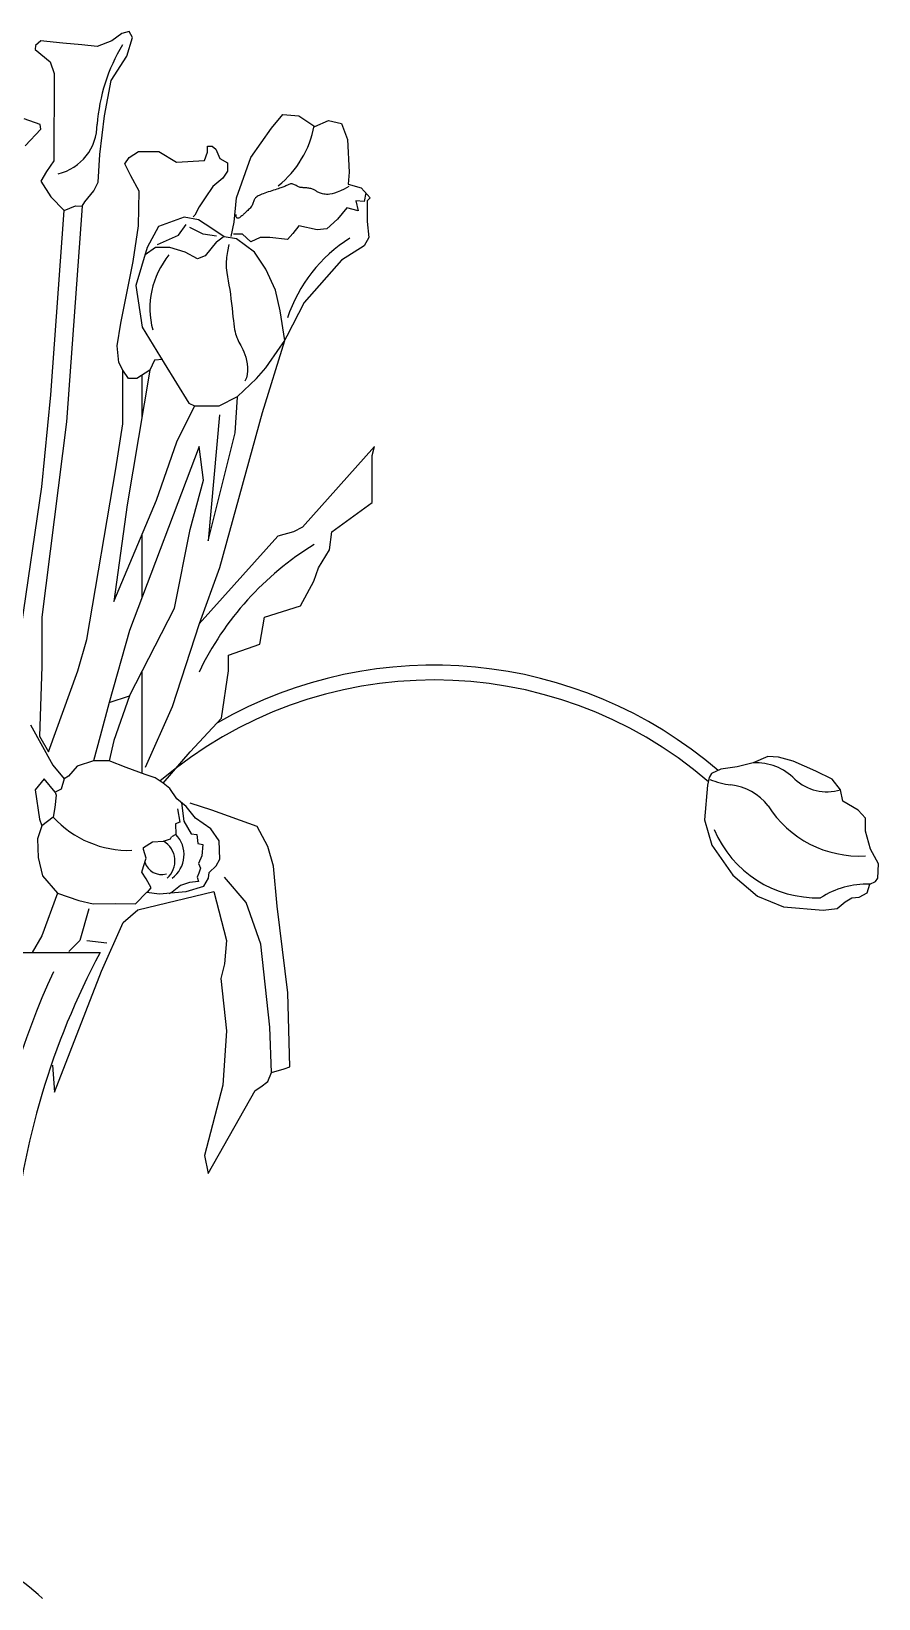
# Model space of a CAD drawing. Header units: inches. Extents: x 6 to 48.5, y 12.5 to 37.3.
# Drawn here: x 7.2609 to 7.5129, y 20.0992 to 20.5656 of the extents above; entities that cross this region are included whole.
import ezdxf

# ---------------------------------------------------------------- set-up
doc = ezdxf.new("R2010")
doc.units = ezdxf.units.IN
doc.header["$MEASUREMENT"] = 0
doc.layers.add('02', color=2, linetype='Continuous')

msp = doc.modelspace()

# ---------------------------------------------------------------- linework, layer by layer
at = {"layer": '02'}
for p, q in [((7.287791503804225, 20.56490517927402), (7.284772337159563, 20.56272687083644)), ((7.289972008766096, 20.56557542801844), (7.287791503804225, 20.56490517927402)), ((7.289301081655037, 20.55820269799976), (7.290978405020621, 20.56373224396036)), ((7.290978405020621, 20.56373224396036), (7.289972008766096, 20.56557542801844)), ((7.262128570560787, 20.56138637956125), (7.261960846932094, 20.56021344424759)), ((7.261960846932094, 20.56021344424759), (7.266489591543984, 20.55652708235963)), ((7.263638159354638, 20.56272687083644), (7.262128570560787, 20.56138637956125)), ((7.265483206232499, 20.56255930864669), (7.263638159354638, 20.56272687083644)), ((7.270179685299706, 20.56205662209201), (7.265483206232499, 20.56255930864669)), ((7.275882560621437, 20.561553941751), (7.270179685299706, 20.56205662209201)), ((7.280411316176366, 20.56105125518176), (7.275882560621437, 20.561553941751)), ((7.284772337159563, 20.56272687083644), (7.280411316176366, 20.56105125518176)), ((7.266489591543984, 20.55652708235963), (7.267663711310785, 20.55300828264687)), ((7.28460460258783, 20.55099753639903), (7.289301081655037, 20.55820269799976)), ((7.267663711310785, 20.55300828264687), (7.267495987682093, 20.52703618095499)), ((7.282591821138237, 20.54044113727529), (7.28460460258783, 20.55099753639903)), ((7.281249966799702, 20.52887936501308), (7.282591821138237, 20.54044113727529)), ((7.332283462375823, 20.53680869928455), (7.335675439658996, 20.54087495422815)), ((7.335675439658996, 20.54087495422815), (7.340424212139521, 20.5404231501913)), ((7.340424212139521, 20.5404231501913), (7.345172973677006, 20.53726050953507)), ((7.263502097550269, 20.53790406999421), (7.258711369453419, 20.53955437809297)), ((7.259041773948308, 20.53146788703695), (7.263667294267986, 20.53641879892045)), ((7.263667294267986, 20.53641879892045), (7.263502097550269, 20.53790406999421)), ((7.326177916584026, 20.52799848336387), (7.332283462375823, 20.53680869928455)), ((7.345172973677006, 20.53726050953507), (7.349243348558854, 20.53906773188161)), ((7.349243348558854, 20.53906773188161), (7.353087587260131, 20.53816411759423)), ((7.353087587260131, 20.53816411759423), (7.354896632932547, 20.53342015661717)), ((7.313288405399259, 20.52957980369926), (7.313288405399259, 20.53138703225947)), ((7.313288405399259, 20.53138703225947), (7.314645200596612, 20.53138703225947)), ((7.314645200596612, 20.53138703225947), (7.315775859729808, 20.53048341797209)), ((7.354896632932547, 20.53342015661717), (7.355348894350652, 20.52370632640911)), ((7.267495987682093, 20.52703618095499), (7.265315471777182, 20.52385250562171)), ((7.280746774260376, 20.52066883028844), (7.281249966799702, 20.52887936501308)), ((7.288640052873131, 20.52619126103188), (7.289996848186899, 20.52799848336387)), ((7.290449109605003, 20.52257681633879), (7.288640052873131, 20.52619126103188)), ((7.289996848186899, 20.52799848336387), (7.292710427754979, 20.52980571192408)), ((7.292710427754979, 20.52980571192408), (7.298815973546777, 20.52980571192408)), ((7.298815973546777, 20.52980571192408), (7.304017007561821, 20.52664306505418)), ((7.304017007561821, 20.52664306505418), (7.312383882446635, 20.52709487530471)), ((7.312383882446635, 20.52709487530471), (7.313288405399259, 20.52957980369926)), ((7.315775859729808, 20.53048341797209), (7.316906507803548, 20.52777258135272)), ((7.316906507803548, 20.52777258135272), (7.319167825953524, 20.52641716304303)), ((7.319167825953524, 20.52641716304303), (7.319167825953524, 20.52393223464848)), ((7.321881405521605, 20.51602562678697), (7.326177916584026, 20.52799848336387)), ((7.265315471777182, 20.52385250562171), (7.263638159354638, 20.52100395466793)), ((7.292936552992511, 20.51805875114466), (7.290449109605003, 20.52257681633879)), ((7.317811041699212, 20.52189910407712), (7.314871325834144, 20.5194141694689)), ((7.319167825953524, 20.52393223464848), (7.317811041699212, 20.52189910407712)), ((7.355348894350652, 20.52370632640911), (7.35512276911312, 20.52009188173058)), ((7.263638159354638, 20.52100395466793), (7.266657325999301, 20.5163122196415)), ((7.276721222304229, 20.5148041599629), (7.279404919921841, 20.51815539748592)), ((7.279404919921841, 20.51815539748592), (7.280746774260376, 20.52066883028844)), ((7.292710427754979, 20.50766721490315), (7.292936552992511, 20.51805875114466)), ((7.314871325834144, 20.5194141694689), (7.312610007684167, 20.51602562678697)), ((7.32832485563257, 20.51660947430598), (7.328037776496682, 20.51643842333821)), ((7.328648875329133, 20.51677454101688), (7.32832485563257, 20.51660947430598)), ((7.329010085064407, 20.51693661559208), (7.328648875329133, 20.51677454101688)), ((7.329408734549258, 20.51709869019639), (7.329010085064407, 20.51693661559208)), ((7.32984507349455, 20.5172637569655), (7.329408734549258, 20.51709869019639)), ((7.330317687337708, 20.51743393535677), (7.32984507349455, 20.5172637569655)), ((7.330818505935792, 20.51760785395406), (7.330317687337708, 20.51743393535677)), ((7.331337794872422, 20.51778326866285), (7.330818505935792, 20.51760785395406)), ((7.331865819731217, 20.51795793535954), (7.331337794872422, 20.51778326866285)), ((7.332392846328627, 20.51812960994964), (7.331865819731217, 20.51795793535954)), ((7.332909140131857, 20.51829604830952), (7.332392846328627, 20.51812960994964)), ((7.333404966957357, 20.51845500634469), (7.332909140131857, 20.51829604830952)), ((7.333870592388745, 20.5186042399461), (7.333404966957357, 20.51845500634469)), ((7.334298570152793, 20.51874225303133), (7.333870592388745, 20.5186042399461)), ((7.334690605617549, 20.51887054166825), (7.334298570152793, 20.51874225303133)), ((7.33505069264346, 20.51899134995135), (7.334690605617549, 20.51887054166825)), ((7.335382824508894, 20.51910692197513), (7.33505069264346, 20.51899134995135)), ((7.335690994957883, 20.51921950183411), (7.335382824508894, 20.51910692197513)), ((7.335979197618041, 20.51933133363734), (7.335690994957883, 20.51921950183411)), ((7.336251425884154, 20.51944466146476), (7.335979197618041, 20.51933133363734)), ((7.336511673383836, 20.51956172942543), (7.336251425884154, 20.51944466146476)), ((7.336763517792757, 20.51968336865199), (7.336511673383836, 20.51956172942543)), ((7.337008872513149, 20.51980475847328), (7.336763517792757, 20.51968336865199)), ((7.33724923534454, 20.51991966527082), (7.337008872513149, 20.51980475847328)), ((7.337486103737216, 20.52002185541157), (7.33724923534454, 20.51991966527082)), ((7.337720975374292, 20.52010509524795), (7.337486103737216, 20.52002185541157)), ((7.337955347822469, 20.52016315117605), (7.337720975374292, 20.52010509524795)), ((7.338190718532029, 20.52018978956282), (7.337955347822469, 20.52016315117605)), ((7.338428585418921, 20.52017877677524), (7.338190718532029, 20.52018978956282)), ((7.338669988188382, 20.52012641418211), (7.338428585418921, 20.52017877677524)), ((7.338914136613209, 20.52003914323238), (7.338669988188382, 20.52012641418211)), ((7.339159782604735, 20.5199259403477), (7.338914136613209, 20.52003914323238)), ((7.339405678190712, 20.5197957819643), (7.339159782604735, 20.5199259403477)), ((7.339650575515304, 20.5196576445184), (7.339405678190712, 20.5197957819643)), ((7.339893226489846, 20.51952050444622), (7.339650575515304, 20.5196576445184)), ((7.340132383142087, 20.51939333816942), (7.339893226489846, 20.51952050444622)), ((7.340366797383364, 20.51928512213878), (7.340132383142087, 20.51939333816942)), ((7.340595887020651, 20.51920258866691), (7.340366797383364, 20.51928512213878)), ((7.340821731930088, 20.51914349365931), (7.340595887020651, 20.51920258866691)), ((7.341047077650625, 20.51910334889787), (7.340821731930088, 20.51914349365931)), ((7.341274669837627, 20.51907766614992), (7.341047077650625, 20.51910334889787)), ((7.34150725414646, 20.51906195721191), (7.341274669837627, 20.51907766614992)), ((7.341747575883243, 20.51905173386573), (7.34150725414646, 20.51906195721191)), ((7.341998380936172, 20.51904250787872), (7.341747575883243, 20.51905173386573)), ((7.342262414844196, 20.51902979106186), (7.341998380936172, 20.51904250787872)), ((7.342541133380916, 20.51900980164889), (7.342262414844196, 20.51902979106186)), ((7.342830834306266, 20.51898158382634), (7.342541133380916, 20.51900980164889)), ((7.343126525614831, 20.51894488826171), (7.342830834306266, 20.51898158382634)), ((7.343423215417612, 20.51889946560793), (7.343126525614831, 20.51894488826171)), ((7.343715911476362, 20.51884506650337), (7.343423215417612, 20.51889946560793)), ((7.343999622134913, 20.51878144164463), (7.343715911476362, 20.51884506650337)), ((7.344269355038602, 20.51870834164098), (7.343999622134913, 20.51878144164463)), ((7.344520118531261, 20.51862551718902), (7.344269355038602, 20.51870834164098)), ((7.344748626091938, 20.51853300983445), (7.344520118531261, 20.51862551718902)), ((7.344958413603205, 20.5184320247378), (7.344748626091938, 20.51853300983445)), ((7.345154722781341, 20.51832405798147), (7.344958413603205, 20.5184320247378)), ((7.345342795109797, 20.51821060561876), (7.345154722781341, 20.51832405798147)), ((7.345527872188438, 20.51809316371752), (7.345342795109797, 20.51821060561876)), ((7.345715195733543, 20.51797322836016), (7.345527872188438, 20.51809316371752)), ((7.345910006995734, 20.51785229559998), (7.345715195733543, 20.51797322836016)), ((7.34611754792412, 20.51773186151938), (7.345910006995734, 20.51785229559998)), ((7.346342685494061, 20.51761360919287), (7.34611754792412, 20.51773186151938)), ((7.346588789230633, 20.51749996975074), (7.346342685494061, 20.51761360919287)), ((7.346858854383651, 20.51739356132991), (7.346588789230633, 20.51749996975074)), ((7.347155875970099, 20.51729700208186), (7.346858854383651, 20.51739356132991)), ((7.347482849472623, 20.51721291012897), (7.347155875970099, 20.51729700208186)), ((7.347842769675378, 20.51714390362273), (7.347482849472623, 20.51721291012897)), ((7.348238631944593, 20.51709260070008), (7.347842769675378, 20.51714390362273)), ((7.348673431413669, 20.51706161951249), (7.348238631944593, 20.51709260070008)), ((7.349152784074146, 20.51705652877233), (7.348673431413669, 20.51706161951249)), ((7.349692788884465, 20.51709469955192), (7.349152784074146, 20.51705652877233)), ((7.35031216601045, 20.51719645348446), (7.349692788884465, 20.51709469955192)), ((7.351029635268684, 20.5173821122177), (7.35031216601045, 20.51719645348446)), ((7.351863916592162, 20.5176719973994), (7.351029635268684, 20.5173821122177)), ((7.352833729797464, 20.51808643064821), (7.351863916592162, 20.5176719973994)), ((7.353957795050416, 20.51864573364098), (7.352833729797464, 20.51808643064821)), ((7.355254832051184, 20.51937022801091), (7.353957795050416, 20.51864573364098)), ((7.35512276911312, 20.52009188173058), (7.358967007814396, 20.51896236543204)), ((7.358967007814396, 20.51896236543204), (7.361680587382477, 20.51602562678697)), ((7.360323797656644, 20.51749399611678), (7.359871530650604, 20.51489611050298)), ((7.266628048244353, 20.45742729331202), (7.270641350747507, 20.51222032752655)), ((7.266657325999301, 20.5163122196415), (7.270641350747507, 20.51222032752655)), ((7.270641350747507, 20.51222032752655), (7.274037513743576, 20.51363123087746)), ((7.275992420829322, 20.51355673875029), (7.271310234536838, 20.44940880732853)), ((7.274037513743576, 20.51363123087746), (7.275992420829322, 20.51355673875029)), ((7.275992420829322, 20.51355673875029), (7.276721222304229, 20.5148041599629)), ((7.310800962011751, 20.51331479016759), (7.309444166697983, 20.51082985555938)), ((7.312610007684167, 20.51602562678697), (7.310800962011751, 20.51331479016759)), ((7.321203018865969, 20.50879673120168), (7.321881405521605, 20.51602562678697)), ((7.324999455922704, 20.51206552543105), (7.324775899156418, 20.51185927469002)), ((7.325234494266521, 20.51228449274155), (7.324999455922704, 20.51206552543105)), ((7.325474524499338, 20.51251492988619), (7.325234494266521, 20.51228449274155)), ((7.325713057165455, 20.51275559014418), (7.325474524499338, 20.51251492988619)), ((7.325943602809172, 20.51300522678018), (7.325713057165455, 20.51275559014418)), ((7.326159671741959, 20.51326259308795), (7.325943602809172, 20.51300522678018)), ((7.32635477462453, 20.51352644231762), (7.326159671741959, 20.51326259308795)), ((7.326522421651941, 20.51379552776295), (7.32635477462453, 20.51352644231762)), ((7.326658661106091, 20.51406835335608), (7.326522421651941, 20.51379552776295)), ((7.326769691171545, 20.51434242562634), (7.326658661106091, 20.51406835335608)), ((7.32686424777047, 20.51461500179964), (7.326769691171545, 20.51434242562634)), ((7.326951066825028, 20.51488333907279), (7.32686424777047, 20.51461500179964)), ((7.327038884257387, 20.51514469464261), (7.326951066825028, 20.51488333907279)), ((7.327136435873296, 20.51539632573501), (7.327038884257387, 20.51514469464261)), ((7.327252457711335, 20.51563548954679), (7.327136435873296, 20.51539632573501)), ((7.32739568569367, 20.51585944328933), (7.327252457711335, 20.51563548954679)), ((7.32757344117989, 20.51606639997287), (7.32739568569367, 20.51585944328933)), ((7.327787388210606, 20.51625839593423), (7.32757344117989, 20.51606639997287)), ((7.328037776496682, 20.51643842333821), (7.327787388210606, 20.51625839593423)), ((7.354670507695015, 20.51308888815644), (7.351956928126935, 20.50970034548906)), ((7.358062473918732, 20.51218527386906), (7.354670507695015, 20.51308888815644)), ((7.359871530650604, 20.51489611050298), (7.357384087263096, 20.51512201251414)), ((7.357384087263096, 20.51512201251414), (7.358062473918732, 20.51218527386906)), ((7.361680587382477, 20.51602562678697), (7.360776064546268, 20.51512201251414)), ((7.360776064546268, 20.51512201251414), (7.360776064546268, 20.50902263321283)), ((7.291127496260639, 20.49704977663593), (7.292710427754979, 20.50766721490315)), ((7.298675000994887, 20.50749513728321), (7.295283221501347, 20.50128316461875)), ((7.306306504855353, 20.51031876010772), (7.298675000994887, 20.50749513728321)), ((7.304610615108583, 20.50495387800281), (7.30687180136, 20.50805986434231)), ((7.310546229105864, 20.50947167574729), (7.306306504855353, 20.51031876010772)), ((7.309444166697983, 20.51082985555938), (7.308991905279878, 20.51037805152252)), ((7.314503305220466, 20.50693041023866), (7.310546229105864, 20.50947167574729)), ((7.320298484970305, 20.50450457424692), (7.321203018865969, 20.50879673120168)), ((7.321809620807368, 20.51054981131407), (7.32177274276172, 20.51107200316862)), ((7.321912017861802, 20.51020976636452), (7.321809620807368, 20.51054981131407)), ((7.322067579116162, 20.51002456498342), (7.321912017861802, 20.51020976636452)), ((7.322263949528757, 20.50996690384879), (7.322067579116162, 20.51002456498342)), ((7.322488774057899, 20.51000947963864), (7.322263949528757, 20.50996690384879)), ((7.322729697661895, 20.51012498906008), (7.322488774057899, 20.51000947963864)), ((7.322974365182642, 20.5102861287766), (7.322729697661895, 20.51012498906008)), ((7.323210421694863, 20.51046559548073), (7.322974365182642, 20.5102861287766)), ((7.32342838260946, 20.51064111430848), (7.323210421694863, 20.51046559548073)), ((7.323630244565617, 20.51081052424221), (7.32342838260946, 20.51064111430848)), ((7.323820874771524, 20.51097669275138), (7.323630244565617, 20.51081052424221)), ((7.324005140435371, 20.51114248727633), (7.323820874771524, 20.51097669275138)), ((7.324187908532519, 20.5113107752865), (7.324005140435371, 20.51114248727633)), ((7.324374046271156, 20.51148442422224), (7.324187908532519, 20.5113107752865)), ((7.324568420743059, 20.51166630153845), (7.324374046271156, 20.51148442422224)), ((7.324775899156418, 20.51185927469002), (7.324568420743059, 20.51166630153845)), ((7.340424212139521, 20.50766721490315), (7.338615155407648, 20.5054081885343)), ((7.345851371275682, 20.50653770483283), (7.340424212139521, 20.50766721490315)), ((7.351956928126935, 20.50970034548906), (7.348791076081294, 20.50676360684399)), ((7.360776064546268, 20.50902263321283), (7.361228325964372, 20.50427867223577)), ((7.298392352742564, 20.50213025519285), (7.304610615108583, 20.50495387800281)), ((7.311959470600311, 20.50523624153236), (7.308002394602124, 20.50721277376821)), ((7.315916546714913, 20.50467151447326), (7.311959470600311, 20.50523624153236)), ((7.315916546714913, 20.50297733953873), (7.312524767221372, 20.49874190532379)), ((7.31817773296633, 20.50438915095826), (7.314503305220466, 20.50693041023866)), ((7.315916546714913, 20.50297733953873), (7.317895084714007, 20.50438915095826)), ((7.321852149769153, 20.50382442389916), (7.31817773296633, 20.50438915095826)), ((7.323690462253477, 20.5051822865086), (7.320976882685397, 20.5051822865086)), ((7.327222467261787, 20.49987135321377), (7.321852149769153, 20.50382442389916)), ((7.326177916584026, 20.50292325392608), (7.323690462253477, 20.5051822865086)), ((7.328891496152107, 20.50427867223577), (7.326177916584026, 20.50292325392608)), ((7.331831200957719, 20.50427867223577), (7.328891496152107, 20.50427867223577)), ((7.337032234972764, 20.50360095997409), (7.331831200957719, 20.50427867223577)), ((7.338615155407648, 20.5054081885343), (7.337032234972764, 20.50360095997409)), ((7.348791076081294, 20.50676360684399), (7.345851371275682, 20.50653770483283)), ((7.361228325964372, 20.50427867223577), (7.359871530650604, 20.50179373762755)), ((7.295283221501347, 20.50128316461875), (7.291891442007806, 20.48998866713616)), ((7.297827056121502, 20.50128316461875), (7.294717924880285, 20.49902426885334)), ((7.302066780488428, 20.50128316461875), (7.297827056121502, 20.50128316461875)), ((7.297827056121502, 20.50128316461875), (7.297827056121502, 20.50128316461875)), ((7.306589153107677, 20.49987135321377), (7.302066780488428, 20.50128316461875)), ((7.31026358085354, 20.4978948147497), (7.306589153107677, 20.49987135321377)), ((7.312524767221372, 20.49874190532379), (7.31026358085354, 20.4978948147497)), ((7.318916004362006, 20.49822901896793), (7.318823352317747, 20.49661715374047)), ((7.319162125560876, 20.50005100199148), (7.318916004362006, 20.49822901896793)), ((7.319590974460777, 20.50213025519285), (7.319162125560876, 20.50005100199148)), ((7.330614246755328, 20.49478882841019), (7.327222467261787, 20.49987135321377)), ((7.359871530650604, 20.50179373762755), (7.353087587260131, 20.49750158067279)), ((7.28750939385635, 20.4787516325329), (7.291127496260639, 20.49704977663593)), ((7.318823352317747, 20.49661715374047), (7.318854910998095, 20.4951682538837)), ((7.318854910998095, 20.4951682538837), (7.3189814216238, 20.49383516698678)), ((7.3189814216238, 20.49383516698678), (7.319173625764858, 20.49257074066797)), ((7.333440729627807, 20.48857685573118), (7.330614246755328, 20.49478882841019)), ((7.353087587260131, 20.49750158067279), (7.342007132690821, 20.48485101804787)), ((7.291891442007806, 20.48998866713616), (7.2938699800069, 20.47756472179269)), ((7.319173625764858, 20.49257074066797), (7.319402264991265, 20.49132782250187)), ((7.319402264991265, 20.49132782250187), (7.319638080640186, 20.49005926009219)), ((7.319638080640186, 20.49005926009219), (7.319857058675449, 20.48873003381838)), ((7.319857058675449, 20.48873003381838), (7.320056162869047, 20.48735365513373)), ((7.320056162869047, 20.48735365513373), (7.320237601503219, 20.48595576832546)), ((7.320237601503219, 20.48595576832546), (7.32040358274379, 20.48456201763717)), ((7.32040358274379, 20.48456201763717), (7.320556314872999, 20.48319804732698)), ((7.334853971122254, 20.48236488306672), (7.333440729627807, 20.48857685573118)), ((7.342007132690821, 20.48485101804787), (7.336806098675776, 20.47491128582866)), ((7.320556314872999, 20.48319804732698), (7.32069800605667, 20.48188950165301)), ((7.32069800605667, 20.48188950165301), (7.320830864577044, 20.48066202488796)), ((7.320830864577044, 20.48066202488796), (7.320957098716359, 20.47954126128995)), ((7.320957098716359, 20.47954126128995), (7.321079192544754, 20.47854609934681)), ((7.336267212500285, 20.47361165109275), (7.334853971122254, 20.48236488306672)), ((7.286378734723154, 20.47197454719814), (7.28750939385635, 20.4787516325329)), ((7.2938699800069, 20.47756472179269), (7.300370890741657, 20.46683495136919)), ((7.321079192544754, 20.47854609934681), (7.321200734564524, 20.47766840461069)), ((7.321200734564524, 20.47766840461069), (7.321325588949446, 20.47689328686344)), ((7.321325588949446, 20.47689328686344), (7.321457620106127, 20.47620585587235)), ((7.321457620106127, 20.47620585587235), (7.321600692208346, 20.47559122144837)), ((7.321600692208346, 20.47559122144837), (7.321758669779125, 20.47503449335879)), ((7.321758669779125, 20.47503449335879), (7.321935416875828, 20.47452078140001)), ((7.336806098675776, 20.47491128582866), (7.336233927962791, 20.47381780638777)), ((7.286830996141259, 20.4670046779817), (7.286378734723154, 20.47197454719814)), ((7.321935416875828, 20.47452078140001), (7.322134798021477, 20.47403519535389)), ((7.322134798021477, 20.47403519535389), (7.322359343386676, 20.4735629828671)), ((7.322359343386676, 20.4735629828671), (7.322606246547263, 20.47308994310394)), ((7.322606246547263, 20.47308994310394), (7.322871367308732, 20.47260201310807)), ((7.322871367308732, 20.47260201310807), (7.323150565360162, 20.47208512989407)), ((7.323150565360162, 20.47208512989407), (7.323439700157802, 20.47152523052015)), ((7.323439700157802, 20.47152523052015), (7.323734631507147, 20.47090825200091)), ((7.323734631507147, 20.47090825200091), (7.32403121898086, 20.47022013138)), ((7.32403121898086, 20.47022013138), (7.32432532226802, 20.46944680568656)), ((7.336191991322163, 20.47346427772088), (7.329503153778102, 20.4520816359897)), ((7.330614246755328, 20.46542313996421), (7.334853971122254, 20.47163511264322)), ((7.334853971122254, 20.47163511264322), (7.336267212500285, 20.47361165109275)), ((7.288032339281823, 20.46477758301141), (7.286830996141259, 20.4670046779817)), ((7.297459189292464, 20.46768239024338), (7.296058944288131, 20.46477758301141)), ((7.299946632679973, 20.46790829225453), (7.297459189292464, 20.46768239024338)), ((7.300370890741657, 20.46683495136919), (7.307719746233385, 20.45497573307027)), ((7.32432532226802, 20.46944680568656), (7.324609488692555, 20.46858000259332)), ((7.324609488692555, 20.46858000259332), (7.324863016467031, 20.46763461233301)), ((7.324863016467031, 20.46763461233301), (7.325061891555276, 20.46663131578195)), ((7.325061891555276, 20.46663131578195), (7.325182099921118, 20.46559079383102)), ((7.325182099921118, 20.46559079383102), (7.325199627411973, 20.46453372731291)), ((7.327787763882849, 20.46231715362471), (7.330614246755328, 20.46542313996421)), ((7.288032339281823, 20.44874059860255), (7.288032339281823, 20.46477758301141)), ((7.289770712006327, 20.46226071699008), (7.288032339281823, 20.46477758301141)), ((7.296058944288131, 20.46477758301141), (7.289370106744069, 20.42468512199654)), ((7.29225815527742, 20.46226071699008), (7.289770712006327, 20.46226071699008)), ((7.296058944288131, 20.46477758301141), (7.29225815527742, 20.46226071699008)), ((7.29371129172058, 20.46322297762041), (7.29371129172058, 20.45070590463244)), ((7.322134798021477, 20.45695227151979), (7.327787763882849, 20.46231715362471)), ((7.324830583740447, 20.46245268416775), (7.324395984389309, 20.46147006926428)), ((7.325090459991667, 20.46348079713304), (7.324830583740447, 20.46245268416775)), ((7.325199627411973, 20.46453372731291), (7.325090459991667, 20.46348079713304)), ((7.263952513319861, 20.43003077931887), (7.266628048244353, 20.45742729331202)), ((7.316764491471883, 20.45412864249617), (7.322134798021477, 20.45695227151979)), ((7.321476548771795, 20.44606776372772), (7.322145432561125, 20.45675909081426)), ((7.304085560237478, 20.44339493506656), (7.309436630319293, 20.45408625593943)), ((7.307719746233385, 20.45497573307027), (7.309415635980155, 20.45412864249617)), ((7.309415635980155, 20.45412864249617), (7.316764491471883, 20.45412864249617)), ((7.31679435153627, 20.45141342726371), (7.313449932822447, 20.41399380112368)), ((7.329503153778102, 20.4520816359897), (7.31679435153627, 20.40597530892653)), ((7.271310234536838, 20.44940880732853), (7.263952513319861, 20.39127473574142)), ((7.286025688030247, 20.43537644285486), (7.288032339281823, 20.44874059860255)), ((7.31077439778154, 20.44205851762915), (7.2900389905334, 20.38726548962829)), ((7.298065606482748, 20.42602153322029), (7.304085560237478, 20.44339493506656)), ((7.312112165243786, 20.43203540548226), (7.31077439778154, 20.44205851762915)), ((7.313449932822447, 20.41399380112368), (7.321476548771795, 20.44606776372772)), ((7.362947363268074, 20.44205851762915), (7.341543072230603, 20.41800304723681)), ((7.362278479478743, 20.43938568896798), (7.362947363268074, 20.44205851762915)), ((7.362278479478743, 20.42535333072253), (7.362278479478743, 20.43938568896798)), ((7.277330188291568, 20.38459266096713), (7.286025688030247, 20.43537644285486)), ((7.257932548505675, 20.38860190708025), (7.263952513319861, 20.43003077931887)), ((7.308098862740632, 20.41733483851082), (7.312112165243786, 20.43203540548226)), ((7.285356804240916, 20.39595219055142), (7.298065606482748, 20.42602153322029)), ((7.289370106744069, 20.42468512199654), (7.285356804240916, 20.39595219055142)), ((7.350238561026242, 20.41666662978484), (7.362278479478743, 20.42535333072253)), ((7.29371129172058, 20.41571911587623), (7.29371129172058, 20.3969694948634)), ((7.303416676564563, 20.39394757061624), (7.308098862740632, 20.41733483851082)), ((7.334185340070587, 20.41533021234742), (7.31077439778154, 20.38927011579169)), ((7.338867537306111, 20.41666662978484), (7.334185340070587, 20.41533021234742)), ((7.341543072230603, 20.41800304723681), (7.338867537306111, 20.41666662978484)), ((7.349569677236911, 20.41132096624885), (7.350238561026242, 20.41666662978484)), ((7.346225258523088, 20.40597530892653), (7.349569677236911, 20.41132096624885)), ((7.31679435153627, 20.40597530892653), (7.31077439778154, 20.38927011579169)), ((7.344887491060842, 20.40196606282795), (7.346225258523088, 20.40597530892653)), ((7.340874188557688, 20.39461577311401), (7.344887491060842, 20.40196606282795)), ((7.263952513319861, 20.39127473574142), (7.263952513319861, 20.37657416876997)), ((7.2900389905334, 20.36788746784684), (7.303416676564563, 20.39394757061624)), ((7.328834269988771, 20.38325624352971), (7.330172037567433, 20.39127473574142)), ((7.330172037567433, 20.39127473574142), (7.340874188557688, 20.39461577311401)), ((7.2900389905334, 20.38726548962829), (7.28401903677867, 20.36588284789711)), ((7.31077439778154, 20.38927011579169), (7.302747792775232, 20.36454643045969)), ((7.274654653250661, 20.37523775133256), (7.277330188291568, 20.38459266096713)), ((7.319469897520218, 20.37991520614257), (7.328834269988771, 20.38325624352971)), ((7.319469897520218, 20.37523775133256), (7.319469897520218, 20.37991520614257)), ((7.263952513319861, 20.37657416876997), (7.26328362953053, 20.35585972953656)), ((7.265959164571438, 20.35118228092567), (7.274654653250661, 20.37523775133256)), ((7.29371129172058, 20.37504121219051), (7.29371129172058, 20.34477294645573)), ((7.317463246268641, 20.36120539307255), (7.319469897520218, 20.37523775133256)), ((7.28401903677867, 20.36588284789711), (7.2900389905334, 20.36788746784684)), ((7.2900389905334, 20.36788746784684), (7.285356804240916, 20.35452331831281)), ((7.28401903677867, 20.36588284789711), (7.281343501737762, 20.35585972953656)), ((7.302747792775232, 20.36454643045969), (7.294721176825885, 20.34650482611566)), ((7.260608094489623, 20.35920077313737), (7.267296932033684, 20.34717303482709)), ((7.308098862740632, 20.35118228092567), (7.317463246268641, 20.36120539307255)), ((7.26328362953053, 20.35585972953656), (7.265959164571438, 20.35118228092567)), ((7.281343501737762, 20.35585972953656), (7.279336850486185, 20.34850944605084)), ((7.285356804240916, 20.35452331831281), (7.28401903677867, 20.34850944605084)), ((7.300072257734325, 20.3418273712911), (7.308098862740632, 20.35118228092567)), ((7.479970909982409, 20.34981438279162), (7.475613041991789, 20.3478795156431)), ((7.483118261537935, 20.3495725275158), (7.479970909982409, 20.34981438279162)), ((7.487476129528556, 20.3483632324375), (7.483118261537935, 20.3495725275158)), ((7.267296932033684, 20.34717303482709), (7.270641350747507, 20.34316378872851)), ((7.274529731228437, 20.34689256828521), (7.271862260044042, 20.34389469721888)), ((7.279336850486185, 20.34850944605084), (7.274529731228437, 20.34689256828521)), ((7.28401903677867, 20.34850944605084), (7.279336850486185, 20.34850944605084)), ((7.289034110355612, 20.34655947149683), (7.28401903677867, 20.34850944605084)), ((7.294702489605594, 20.34439434239418), (7.289034110355612, 20.34655947149683)), ((7.297703397438351, 20.34339505204359), (7.294702489605594, 20.34439434239418)), ((7.463211562695403, 20.34474211411968), (7.462466633623887, 20.34355818877763)), ((7.465961319139648, 20.34597589574939), (7.463211562695403, 20.34474211411968)), ((7.470770965191956, 20.3466702205648), (7.465961319139648, 20.34597589574939)), ((7.475613041991789, 20.3478795156431), (7.470770965191956, 20.3466702205648)), ((7.49425504144882, 20.34546091927283), (7.487476129528556, 20.3483632324375)), ((7.499097118132237, 20.34304232911624), (7.49425504144882, 20.34546091927283)), ((7.264621396992776, 20.34316378872851), (7.261945862068284, 20.3398227451277)), ((7.261945862068284, 20.3398227451277), (7.26328362953053, 20.33113605041823)), ((7.267965815823015, 20.33915454262994), (7.264621396992776, 20.34316378872851)), ((7.269694938186046, 20.34006408418888), (7.267965815823015, 20.33915454262994)), ((7.270641350747507, 20.34316378872851), (7.269694938186046, 20.34006408418888)), ((7.271862260044042, 20.34389469721888), (7.270641350747507, 20.34316378872851)), ((7.300072257734325, 20.3418273712911), (7.297703397438351, 20.34339505204359)), ((7.302038041037928, 20.34023063257579), (7.300072257734325, 20.3418273712911)), ((7.304085560237478, 20.33714991646654), (7.302038041037928, 20.34023063257579)), ((7.461948016636494, 20.34129844715305), (7.461086811708707, 20.33094937831872)), ((7.462466633623887, 20.34355818877763), (7.461948016636494, 20.34129844715305)), ((7.501518162061881, 20.33989816687487), (7.499097118132237, 20.34304232911624)), ((7.502244469687763, 20.33651213693035), (7.501518162061881, 20.33989816687487)), ((7.268194489741187, 20.33823205186006), (7.267861053092826, 20.33456798723152)), ((7.267965815823015, 20.33915454262994), (7.268194489741187, 20.33823205186006)), ((7.30687283408032, 20.33490108400535), (7.304085560237478, 20.33714991646654)), ((7.305479197158899, 20.33602550023594), (7.306205960783597, 20.33057082580005)), ((7.309707018175583, 20.33140356776373), (7.30687283408032, 20.33490108400535)), ((7.314559333935801, 20.33378102771773), (7.308098324436184, 20.33593251725203)), ((7.50684444755451, 20.33385168526972), (7.502244469687763, 20.33651213693035)), ((7.26328362953053, 20.33113605041823), (7.263952513319861, 20.32913142425484)), ((7.267360903650012, 20.33173666455211), (7.263952513319861, 20.32913142425484)), ((7.267861053092826, 20.33456798723152), (7.267360903650012, 20.33173666455211)), ((7.3050389489871, 20.33023772901167), (7.303705213336695, 20.32973808383637)), ((7.304372075690377, 20.33423489044314), (7.3050389489871, 20.33023772901167)), ((7.306205960783597, 20.33057082580005), (7.308373282525178, 20.32674021277004)), ((7.314208374569613, 20.32823914831048), (7.309707018175583, 20.33140356776373)), ((7.328019777523775, 20.32894017161986), (7.314559333935801, 20.33378102771773)), ((7.461086811708707, 20.33094937831872), (7.46326574564581, 20.3234517463449)), ((7.509023381608028, 20.33143309511312), (7.50684444755451, 20.33385168526972)), ((7.509023381608028, 20.32756335458786), (7.509023381608028, 20.33143309511312)), ((7.263952513319861, 20.32913142425484), (7.262692823402073, 20.32524127724416)), ((7.302204753832381, 20.32524127724416), (7.302538190480742, 20.32590747080637)), ((7.303871926131148, 20.32657366438313), (7.302538190480742, 20.32590747080637)), ((7.303705213336695, 20.32973808383637), (7.303871926131148, 20.32657366438313)), ((7.308373282525178, 20.32674021277004), (7.310040454823945, 20.32657366438313)), ((7.310040454823945, 20.32657366438313), (7.310373891472306, 20.32390889009063)), ((7.316709132959556, 20.32474163205431), (7.314208374569613, 20.32823914831048)), ((7.331250282331791, 20.323023567648), (7.328019777523775, 20.32894017161986)), ((7.510476007919248, 20.3222424512666), (7.509023381608028, 20.32756335458786)), ((7.262692823402073, 20.32524127724416), (7.262859547255982, 20.3197451802868)), ((7.294202340046365, 20.32274305135313), (7.296869811347175, 20.32440853528048)), ((7.294202340046365, 20.32207685777636), (7.294202340046365, 20.32274305135313)), ((7.295035926253956, 20.31957863188533), (7.294202340046365, 20.32207685777636)), ((7.296869811347175, 20.32440853528048), (7.300204155944709, 20.32457508366739)), ((7.300204155944709, 20.32457508366739), (7.302204753832381, 20.32524127724416)), ((7.310373891472306, 20.32390889009063), (7.311874339917164, 20.3235757933168)), ((7.311874339917164, 20.3235757933168), (7.311540903268803, 20.32024482546209)), ((7.316875856813464, 20.31924553509695), (7.316709132959556, 20.32474163205431)), ((7.332865534677591, 20.31710696367615), (7.331250282331791, 20.323023567648)), ((7.46326574564581, 20.3234517463449), (7.469560448756862, 20.31450296400241)), ((7.512897040789436, 20.31788898773327), (7.510476007919248, 20.3222424512666)), ((7.262859547255982, 20.3197451802868), (7.264193282906387, 20.31424908332944)), ((7.29370219060355, 20.31541492206695), (7.294202340046365, 20.3170804059943)), ((7.294202340046365, 20.3170804059943), (7.295035926253956, 20.31957863188533)), ((7.311540903268803, 20.32024482546209), (7.310540604266759, 20.31791314795798)), ((7.310540604266759, 20.31791314795798), (7.311207477563482, 20.316580760819)), ((7.311207477563482, 20.316580760819), (7.310707317177627, 20.31508182529312)), ((7.313708225010384, 20.31524837368003), (7.31587554686838, 20.31724695439577)), ((7.31587554686838, 20.31724695439577), (7.316875856813464, 20.31924553509695)), ((7.333942362201821, 20.30527376196066), (7.332865534677591, 20.31710696367615)), ((7.512654941856351, 20.31353552419993), (7.512897040789436, 20.31788898773327)), ((7.264193282906387, 20.31424908332944), (7.26863469949593, 20.3090851937474)), ((7.295035926253956, 20.31341634136576), (7.29370219060355, 20.31541492206695)), ((7.296536374698814, 20.31075156707326), (7.295035926253956, 20.31341634136576)), ((7.305205661781553, 20.31141776065003), (7.302704903391611, 20.30941917993429)), ((7.307873133082364, 20.3122505026137), (7.305205661781553, 20.31141776065003)), ((7.310540604266759, 20.31258359940209), (7.307873133082364, 20.3122505026137)), ((7.310707317177627, 20.31508182529312), (7.310207167618398, 20.31391598654106)), ((7.310207167618398, 20.31391598654106), (7.310540604266759, 20.31258359940209)), ((7.312207776565526, 20.31125121224856), (7.313541512215931, 20.31358288975268)), ((7.313541512215931, 20.31358288975268), (7.313708225010384, 20.31524837368003)), ((7.324789272832174, 20.30634950360642), (7.318328263448972, 20.31387972628242)), ((7.469560448756862, 20.31450296400241), (7.476823558426883, 20.30821462710689)), ((7.509507590300824, 20.30918206689482), (7.510233898043122, 20.31184251234178)), ((7.510233898043122, 20.31184251234178), (7.511928623287428, 20.31256809062567)), ((7.511928623287428, 20.31256809062567), (7.512654941856351, 20.31353552419993)), ((7.26863469949593, 20.3090851937474), (7.263952513319861, 20.29638925293936)), ((7.26863469949593, 20.3090851937474), (7.275029880787667, 20.30692095404326)), ((7.275029880787667, 20.30692095404326), (7.279197811476376, 20.30592166369267)), ((7.291868305510331, 20.30592166369267), (7.295202639048409, 20.30941917993429)), ((7.29248422556692, 20.30419801408668), (7.315097758640956, 20.30957674101471)), ((7.295202639048409, 20.30941917993429), (7.298870420294303, 20.308919534759)), ((7.295369362902317, 20.30941917993429), (7.296536374698814, 20.31075156707326)), ((7.298870420294303, 20.308919534759), (7.30687283408032, 20.30958572833576)), ((7.302704903391611, 20.30941917993429), (7.301704604389567, 20.308919534759)), ((7.30687283408032, 20.30958572833576), (7.312207776565526, 20.31125121224856)), ((7.315097758640956, 20.30957674101471), (7.318866677211087, 20.29505417270654)), ((7.476823558426883, 20.30821462710689), (7.484570887849156, 20.30507045865185)), ((7.502970777430061, 20.30652161523419), (7.504907612434078, 20.30773091031248)), ((7.504907612434078, 20.30773091031248), (7.507086546487596, 20.30797277181652)), ((7.507086546487596, 20.30797277181652), (7.509507590300824, 20.30918206689482)), ((7.277999072080899, 20.30440773892284), (7.275323537039991, 20.29505283550195)), ((7.279197811476376, 20.30592166369267), (7.286033202522855, 20.30608821207958)), ((7.286033202522855, 20.30608821207958), (7.291868305510331, 20.30592166369267)), ((7.288176882291634, 20.30043289963457), (7.29248422556692, 20.30419801408668)), ((7.32909660516442, 20.29397842484711), (7.324789272832174, 20.30634950360642)), ((7.337172877952877, 20.27945585653894), (7.333942362201821, 20.30527376196066)), ((7.484570887849156, 20.30507045865185), (7.496433975385923, 20.30410302507759)), ((7.496433975385923, 20.30410302507759), (7.500549744443457, 20.30458674185745)), ((7.500549744443457, 20.30458674185745), (7.502970777430061, 20.30652161523419)), ((7.281715872908432, 20.28591033134095), (7.288176882291634, 20.30043289963457)), ((7.263952513319861, 20.29638925293936), (7.261110690167595, 20.29142108789771)), ((7.275323537039991, 20.29505283550195), (7.271979118326168, 20.2917117981148)), ((7.277330188291568, 20.29505283550195), (7.283350152989339, 20.29438462677596)), ((7.318866677211087, 20.29505417270654), (7.318328263448972, 20.28806182708892)), ((7.331788696093906, 20.26923627351304), (7.32909660516442, 20.29397842484711)), ((7.177882800089616, 20.29142108789771), (7.281301732968029, 20.29142108789771)), ((7.318328263448972, 20.28806182708892), (7.317251424865287, 20.28375884182121)), ((7.267717015441928, 20.24987284290789), (7.281715872908432, 20.28591033134095)), ((7.317251424865287, 20.28375884182121), (7.318866677211087, 20.26816052565361)), ((7.337711291714992, 20.25740306558388), (7.337172877952877, 20.27945585653894)), ((7.318866677211087, 20.26816052565361), (7.317789838627402, 20.25202433865585)), ((7.332327109856021, 20.25578944687974), (7.331788696093906, 20.26923627351304)), ((7.267178601679813, 20.25794093639949), (7.267717015441928, 20.24987284290789)), ((7.331250282331791, 20.25310008030162), (7.332327109856021, 20.25578944687974)), ((7.332327109856021, 20.25578944687974), (7.336096039369192, 20.25686519475373)), ((7.336096039369192, 20.25686519475373), (7.337711291714992, 20.25740306558388)), ((7.317789838627402, 20.25202433865585), (7.31240566771147, 20.23104728933201)), ((7.327481352818619, 20.25041071995171), (7.32909660516442, 20.25148646161203)), ((7.32909660516442, 20.25148646161203), (7.331250282331791, 20.25310008030162)), ((7.313482506295156, 20.22566856241853), (7.327481352818619, 20.25041071995171)), ((7.31240566771147, 20.23104728933201), (7.313482506295156, 20.22566856241853))]:
    msp.add_line(p, q, dxfattribs=at)
for centre, radius, start, end in [((7.334570692597378, 20.5336440905982), 0.05432851426628742, 149.0878106819827, 175.4777270248413), ((7.265374444170345, 20.5378152712971), 0.01503729227707163, 283.3159005360922, 0.4284257962954849), ((7.316065282306123, 20.5425985810895), 0.02933050466929662, 308.4867823418886, 349.9623473161094), ((7.379963823805053, 20.46587925065493), 0.04529934690707092, 122.5742250375687, 161.3932556480567), ((7.320962662321005, 20.48322223007805), 0.02484995875538733, 140.5133831806632, 195.1742031359721), ((7.391623430863444, 20.33633554671784), 0.08959975954088616, 121.3597201762125, 154.5044849749043), ((7.380585256359961, 20.24730156030516), 0.1296626495084495, 49.28942860265631, 119.776967028329), ((7.380585256359961, 20.24730156030516), 0.1252626495084495, 49.28942860265631, 130.5673271478106), ((7.476460435638625, 20.33173347125073), 0.01616826600546639, 44.60930106429503, 93.0042985069539), ((7.4716652256683, 20.36493030577791), 0.02373121250001263, 247.7354050314747, 263.3521265686604), ((7.467088896060783, 20.32515401536027), 0.01630753343595699, 37.67496729497407, 83.56021570703723), ((7.497458020086821, 20.35301774212227), 0.01373346303184209, 226.3058097281406, 287.1958331419063), ((7.50708967864183, 20.35220223582534), 0.0320286100472396, 212.2297568766779, 273.4211091413555), ((7.289832573594946, 20.35234542269852), 0.03049093087438089, 222.5239199897044, 271.7357605254688), ((7.297538684659127, 20.32056552145756), 0.008729703862711108, 306.8137922005357, 43.49105674658811), ((7.494568850473922, 20.34094852667719), 0.03321152965287336, 202.9180018375296, 271.8453705704474), ((7.296761380719442, 20.31870256545032), 0.006807288111714364, 311.1485104120927, 59.61895235577445), ((7.299593394018199, 20.31990386003114), 0.005217453470193516, 197.5624486370897, 285.8940304335437), ((7.509645318939771, 20.28584591634232), 0.02600325804538258, 88.70300707233676, 122.5926465927347), ((7.482394281869244, 20.18424041902714), 0.2278725719059359, 151.942752345771, 174.9533394786203), ((7.495519820229571, 20.1806909490139), 0.251091100537745, 155.2750870574976, 186.139339981066), ((7.235496801884334, 20.07124390782216), 0.04000761196343008, 44.29569835233645, 83.6852736487)]:
    msp.add_arc(centre, radius, start, end, dxfattribs=at)

doc.saveas('drawing.dxf')
